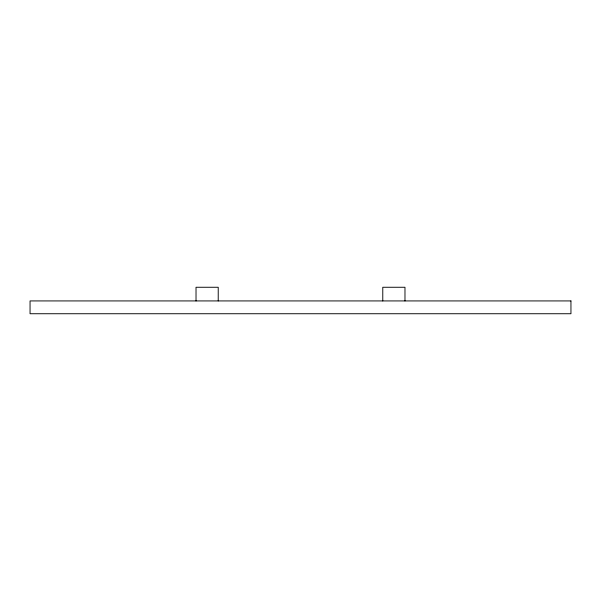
<?xml version="1.0" encoding="UTF-8"?>
<svg xmlns="http://www.w3.org/2000/svg" width="601" height="601" viewBox="0 0 601 601"><rect width="100%" height="100%" fill="white"/><g stroke="black" fill="none" stroke-linecap="round" stroke-linejoin="round"><path stroke-width="0.9" d="M404.976 300.928L404.976 287.263L382.777 287.263L382.777 300.928M218.223 300.928L218.223 287.263L196.024 287.263L196.024 300.928M570.95 300.928L30.05 300.928L30.05 313.737L570.95 313.737L570.95 300.928"/></g></svg>
